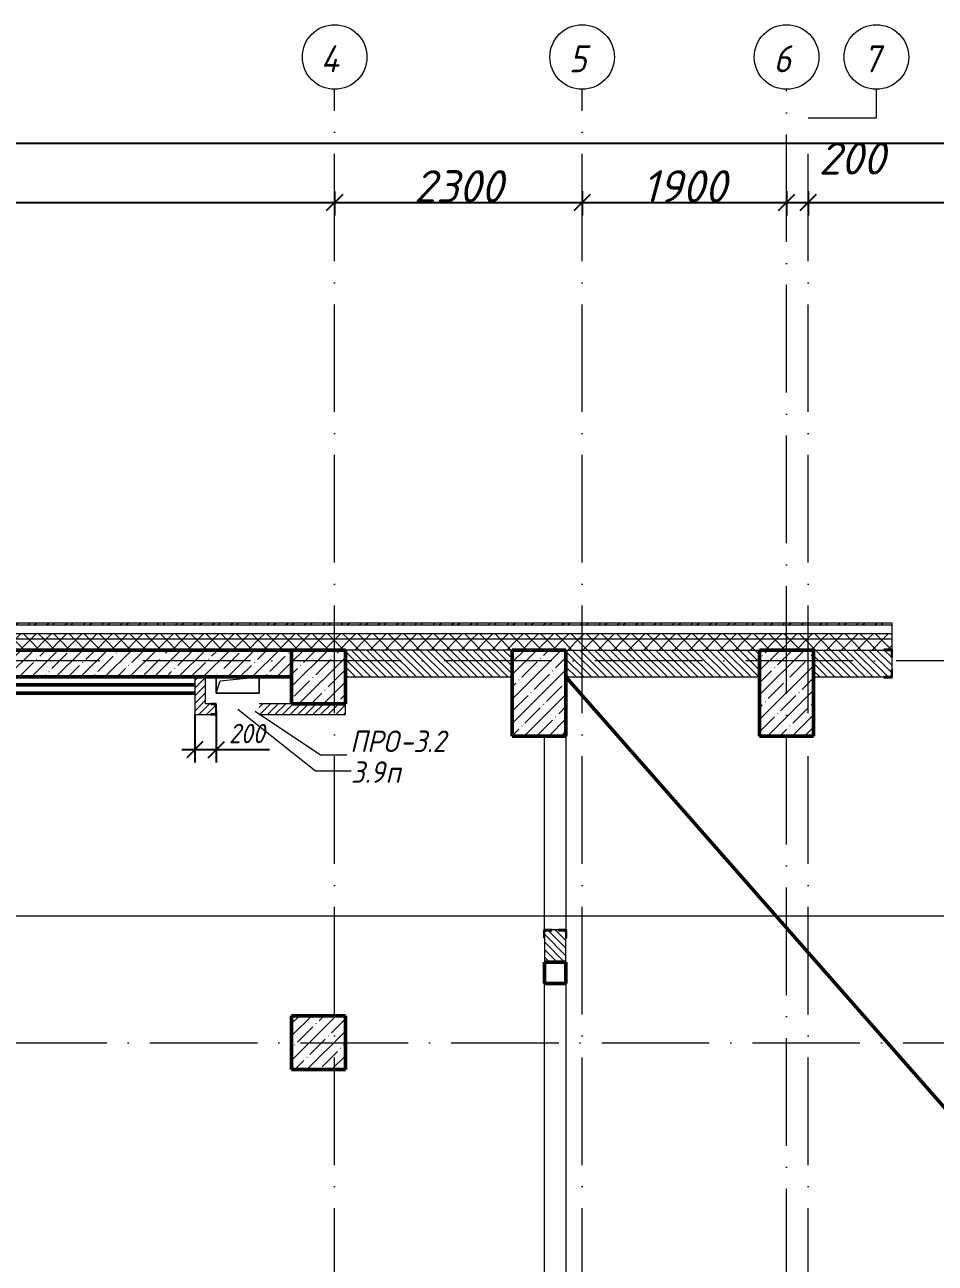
# Model space of a CAD drawing. Header units: millimetres. Extents: x -537608 to 253996, y -217170 to 186033.
# Drawn here: x -176115 to -167653, y 174521 to 186033 of the extents above; entities that cross this region are included whole.
import ezdxf

# ---------------------------------------------------------------- set-up
doc = ezdxf.new("R2010")
doc.units = ezdxf.units.MM
doc.linetypes.add('50_200_ШТРИХ_1Т_ш5_п1_п1_', pattern=[1400, 1000, -200, 0, -200])
for name, color, linetype, lineweight in [('A-____-____-DIMS', 7, 'Continuous', 9), ('A-DETL-____-OTLN-1', 7, 'Continuous', 50), ('A-FLOR-____-OTLN', 7, 'Continuous', 9), ('A-GENM-____-IDEN', 7, 'Continuous', 9), ('A-GENM-____-MCUT', 7, 'Continuous', 25), ('A-GENM-____-OTLN', 7, 'Continuous', 9), ('A-GENM-____-OTLN-1', 7, 'Continuous', 25), ('A-GLAZ-____-IDEN', 7, 'Continuous', 9), ('A-WALL-____-MCUT', 7, 'Continuous', 13), ('A-WALL-____-MCUT-1', 7, 'Continuous', 9), ('A-WALL-____-MCUT-2', 7, 'Continuous', 50), ('A-WALL-____-PATT-1', 7, 'Continuous', 9), ('A-WALL-FNSH-MCUT-1', 7, 'Continuous', 9), ('I-WALL-____-OTLN', 7, 'Continuous', 9), ('S-COLS-____-MCUT', 7, 'Continuous', 50), ('S-COLS-____-OTLN', 7, 'Continuous', 9), ('S-GRID-____-IDEN', 7, 'Continuous', 9), ('S-GRID-____-OTLN', 7, 'Continuous', 9), ('S-GRID-____-OTLN-1', 7, '50_200_ШТРИХ_1Т_ш5_п1_п1_', 9)]:
    doc.layers.add(name, color=color, linetype=linetype, lineweight=lineweight)
doc.layers.add('G-____-____-SYMB-1', color=9, linetype='Continuous', lineweight=9, true_color=0x808080)
doc.styles.add('ISOCPEUR_I', font='isocpeui.ttf', dxfattribs={"height": 300})
doc.styles.add('ISOCPEUR_I_10', font='isocpeui.ttf', dxfattribs={"width": 0.9, "height": 180})
doc.styles.add('ISOCPEUR_I_11', font='isocpeui.ttf', dxfattribs={"width": 0.9, "height": 200})
doc.styles.add('ISOCPEUR_I_9', font='isocpeui.ttf', dxfattribs={"width": 0.9, "height": 250})
doc.dimstyles.new('ISO-1_8_0_9К_СРЕДНИЙ_Кладочные_3', dxfattribs={"dimscale": 304.8, "dimtxt": 179.276612, "dimasz": 0.492126, "dimexe": 0.393701, "dimexo": 0, "dimgap": 0, "dimtad": 1, "dimdec": 3, "dimrnd": 0.001, "dimdsep": 46, "dimtxsty": 'ISOCPEUR_I_10', "dimblk1": 'OBLIQUE', "dimblk2": 'OBLIQUE', "dimsah": 1, "dimcen": 0.09, "dimdle": 0.393701, "dimazin": 0, "dimtfac": 1, "dimtdec": 4, "dimtix": 1, "dimtmove": 0, "dimatfit": 3, "dimfxl": 1, "dimtvp": 1, "dimtolj": 1, "dimtzin": 0, "dimarcsym": 2})
doc.dimstyles.new('ISO-2_5_0_9К_БОЛЬШОЙ_ОСИ', dxfattribs={"dimscale": 304.8, "dimtxt": 248.995294, "dimasz": 0.492126, "dimexe": 0.393701, "dimexo": 0, "dimgap": 0, "dimtad": 1, "dimdec": 0, "dimzin": 0, "dimdsep": 46, "dimtxsty": 'ISOCPEUR_I', "dimblk1": 'OBLIQUE', "dimblk2": 'OBLIQUE', "dimsah": 1, "dimcen": 0.09, "dimdle": 0.393701, "dimazin": 0, "dimtfac": 1, "dimtdec": 4, "dimtix": 1, "dimtmove": 0, "dimatfit": 3, "dimfxl": 1, "dimtvp": 1, "dimtolj": 1, "dimtzin": 0, "dimarcsym": 2})
doc.dimstyles.new('ISO-2_5_0_9К_БОЛЬШОЙ_ОСИ_1', dxfattribs={"dimscale": 304.8, "dimtxt": 248.995294, "dimasz": 0.492126, "dimexe": 0.393701, "dimexo": 0, "dimgap": 0, "dimtad": 1, "dimdec": 0, "dimzin": 0, "dimdsep": 46, "dimtxsty": 'ISOCPEUR_I', "dimblk1": 'OBLIQUE', "dimblk2": 'OBLIQUE', "dimsah": 1, "dimcen": 0.09, "dimdle": 0.393701, "dimazin": 0, "dimtfac": 1, "dimtdec": 4, "dimtix": 1, "dimtmove": 1, "dimatfit": 3, "dimfxl": 1, "dimtvp": 1, "dimtolj": 1, "dimtzin": 0, "dimarcsym": 2})
doc.dimstyles.new('ISO-2_5_0_9К_БОЛЬШОЙ_ОСИ_2', dxfattribs={"dimscale": 304.8, "dimtxt": 248.995294, "dimasz": 0.492126, "dimexe": 0.393701, "dimexo": 0, "dimgap": 0, "dimtad": 1, "dimdec": 0, "dimzin": 0, "dimdsep": 46, "dimtxsty": 'ISOCPEUR_I_9', "dimblk1": 'OBLIQUE', "dimblk2": 'OBLIQUE', "dimsah": 1, "dimcen": 0.09, "dimdle": 0.393701, "dimazin": 0, "dimtfac": 1, "dimtdec": 4, "dimtix": 1, "dimtmove": 2, "dimatfit": 3, "dimfxl": 1, "dimtvp": 1, "dimtolj": 1, "dimtzin": 0, "dimarcsym": 2})
pattern_1 = [(45, (-178684.97, 94540.114), (-35.35534, 35.35534), [])]
pattern_2 = [(45, (-178684.97, 94540.11), (-70.71068, 70.71068), []), (135, (-178684.97, 94540.11), (-70.71068, -70.71068), [])]
pattern_3 = [(45, (-178684.97, 94540.11), (-114.04925, 114.04925), []), (45, (-178570.92, 94540.11), (-114.04925, 114.04925), [201.612, -40.322, 3.353, -36.97])]
pattern_4 = [(135, (-178684.97, 94540.114), (-35.35534, -35.35534), [])]

# ---------------------------------------------------------------- blocks, each defined once
blk = doc.blocks.new('BSC_Колонна _Прямоугольная - 500х800-25984396-АР1_План отверстий 3 этажа в осях 1-64_Ю-ЯЯ')
at = {"layer": 'S-COLS-____-OTLN'}
h = blk.add_hatch(dxfattribs=at)
h.set_pattern_fill('FP_13', color=256, style=0, pattern_type=2)
h.set_pattern_definition([(45, (-9650, -85281.04), (-114.04925, 114.04925), []), (45, (-9535.95, -85281.04), (-114.04925, 114.04925), [201.613, -40.323, 3.353, -36.97])])
h.paths.add_polyline_path([(-250, -400), (250, -400), (250, 400), (-250, 400)], flags=0)
at = {"layer": 'S-COLS-____-MCUT'}
for p, q in [((250, 400), (-250, 400)), ((-250, 400), (-250, -400)), ((250, -400), (250, 400)), ((-250, -400), (250, -400))]:
    blk.add_line(p, q, dxfattribs=at)
blk = doc.blocks.new('BSC_Колонна _Прямоугольная - 500х500-V57-АР1_План отверстий 3 этажа в осях 1-64_Ю-ЯЯ')
at = {"layer": 'S-COLS-____-OTLN'}
h = blk.add_hatch(dxfattribs=at)
h.set_pattern_fill('FP_65', color=256, style=0, pattern_type=2)
h.set_pattern_definition([(45, (-5300, -82031.04), (-114.04925, 114.04925), []), (45, (-5185.95, -82031.04), (-114.04925, 114.04925), [201.613, -40.323, 3.353, -36.97])])
h.paths.add_polyline_path([(-250, -250), (250, -250), (250, 250), (-250, 250)], flags=0)
at = {"layer": 'S-COLS-____-MCUT'}
for p, q in [((250, 250), (-250, 250)), ((-250, 250), (-250, -250)), ((250, -250), (250, 250)), ((-250, -250), (250, -250))]:
    blk.add_line(p, q, dxfattribs=at)
blk = doc.blocks.new('BSC_Колонна _Прямоугольная - 500х800-V91-АР1_План отверстий 3 этажа в осях 1-64_Ю-ЯЯ')
at = {"layer": 'S-COLS-____-OTLN'}
h = blk.add_hatch(dxfattribs=at)
h.set_pattern_fill('FP_96', color=256, style=0, pattern_type=2)
h.set_pattern_definition([(45, (-7350, -85281.04), (-114.04925, 114.04925), []), (45, (-7235.95, -85281.04), (-114.04925, 114.04925), [201.613, -40.323, 3.353, -36.97])])
h.paths.add_polyline_path([(-250, -400), (250, -400), (250, 400), (-250, 400)], flags=0)
at = {"layer": 'S-COLS-____-MCUT'}
for p, q in [((250, 400), (-250, 400)), ((-250, 400), (-250, -400)), ((250, -400), (250, 400)), ((-250, -400), (250, -400))]:
    blk.add_line(p, q, dxfattribs=at)
blk = doc.blocks.new('Фахверк_СКБ_Уголок - 250_3380-27498580-АР1_План отверстий 3 этажа в осях 1-64_Ю-ЯЯ')
at = {"layer": 'A-GENM-____-MCUT'}
for p, q in [((200, 181), (125, 181)), ((125, 181), (125, 106)), ((131, 106), (131, 175)), ((131, 175), (200, 175)), ((200, 175), (200, 181)), ((125, 106), (131, 106)), ((131, -6), (125, -6)), ((125, -6), (125, -81)), ((125, -81), (200, -81)), ((131, -75), (131, -6)), ((200, -75), (131, -75)), ((200, -81), (200, -75))]:
    blk.add_line(p, q, dxfattribs=at)
blk = doc.blocks.new('154_Фахверк_СКБ_Швеллер - Тип_100_3960-28331862-АР1_План отверстий 3 этажа в осях 1-64_Ю-ЯЯ')
at = {"layer": 'A-GENM-____-MCUT'}
for p, q in [((175, 50), (125, 50)), ((125, 50), (125, -50)), ((128, 47), (175, 47)), ((128, -47), (128, 47)), ((175, 47), (175, 50)), ((125, -50), (175, -50)), ((175, -47), (128, -47)), ((175, -50), (175, -47))]:
    blk.add_line(p, q, dxfattribs=at)
blk = doc.blocks.new('AR_Отверстие прямоугольное _в плите_ - AR_Отверстие прямоугольное _в плите_-30459225-АР1_План отверстий 3 этажа в осях 1-64_Ю-ЯЯ')
at = {"layer": 'A-GENM-____-OTLN'}
for p, q in [((-200, 75), (-200, -75)), ((-200, -75), (-163, 37)), ((-163, 37), (200, 75)), ((200, -75), (200, 75)), ((-200, -75), (200, -75))]:
    blk.add_line(p, q, dxfattribs=at)
blk = doc.blocks.new('BSC_Колонна _Прямоугольная1 - 200х200 _металл_-35216022-АР1_План отверстий 3 этажа в осях 1-64_Ю-ЯЯ')
at = {"layer": 'S-COLS-____-MCUT'}
for p, q in [((100, 100), (-100, 100)), ((-100, 100), (-100, -100)), ((100, -100), (100, 100)), ((-100, -100), (100, -100))]:
    blk.add_line(p, q, dxfattribs=at)
blk = doc.blocks.new('Фахверк_СКБ_Уголок - 200_3960-28268576-АР1_План отверстий 3 этажа в осях 1-64_Ю-ЯЯ')
at = {"layer": 'A-GENM-____-MCUT'}
for p, q in [((200, 156), (125, 156)), ((125, 156), (125, 81)), ((131, 81), (131, 150)), ((131, 150), (200, 150)), ((200, 150), (200, 156)), ((125, 81), (131, 81)), ((131, 19), (125, 19)), ((125, 19), (125, -56)), ((131, -50), (131, 19)), ((125, -56), (200, -56)), ((200, -50), (131, -50)), ((200, -56), (200, -50))]:
    blk.add_line(p, q, dxfattribs=at)
blk = doc.blocks.new('Ось сетки - Круг_Ø6_00__ISO-2_5_0_9K_-25732049-АР1_План отверстий 3 этажа в осях 1-64_Ю-ЯЯ')
at = {"layer": 'S-GRID-____-IDEN'}
blk.add_circle((0, 0), 3, dxfattribs=at)
blk = doc.blocks.new('_Oblique')
at = {"color": 0, "linetype": 'ByBlock', "lineweight": -2}
blk.add_line((-0.5, -0.5), (0.5, 0.5), dxfattribs=at)
blk = doc.blocks.new('*D949')
at = {"layer": 'A-____-____-DIMS', "color": 0, "lineweight": -2, "transparency": 16777216}
for p, q in [((-181035, 184487), (-181035, 184261)), ((-173235, 184487), (-173235, 184261)), ((-181155, 184381), (-173115, 184381))]:
    blk.add_line(p, q, dxfattribs=at)
at = {"layer": 'Defpoints', "color": 0, "transparency": 16777216}
for p in [(-181035, 184487), (-173235, 184487), (-173235, 184381)]:
    blk.add_point(p, dxfattribs=at)
at = {"layer": 'A-____-____-DIMS', "color": 0, "lineweight": -2, "transparency": 16777216, "xscale": 150, "yscale": 150, "zscale": 150, "rotation": 180}
blk.add_blockref('_Oblique', (-181035, 184381), dxfattribs=at)
at = {"layer": 'A-____-____-DIMS', "color": 0, "lineweight": -2, "transparency": 16777216, "xscale": 150, "yscale": 150, "zscale": 150}
blk.add_blockref('_Oblique', (-173235, 184381), dxfattribs=at)
at = {"layer": 'A-____-____-DIMS', "color": 0, "transparency": 16777216, "insert": (-177135, 184532), "char_height": 300, "width": 758.48, "attachment_point": 5, "style": 'ISOCPEUR_I'}
blk.add_mtext('\\A1;7800', dxfattribs=at)
blk = doc.blocks.new('*D950')
at = {"layer": 'A-____-____-DIMS', "color": 0, "lineweight": -2, "transparency": 16777216}
for p, q in [((-173235, 184487), (-173235, 184261)), ((-170935, 184487), (-170935, 184261)), ((-173355, 184381), (-170815, 184381))]:
    blk.add_line(p, q, dxfattribs=at)
at = {"layer": 'Defpoints', "color": 0, "transparency": 16777216}
for p in [(-173235, 184487), (-170935, 184487), (-170935, 184381)]:
    blk.add_point(p, dxfattribs=at)
at = {"layer": 'A-____-____-DIMS', "color": 0, "lineweight": -2, "transparency": 16777216, "xscale": 150, "yscale": 150, "zscale": 150, "rotation": 180}
blk.add_blockref('_Oblique', (-173235, 184381), dxfattribs=at)
at = {"layer": 'A-____-____-DIMS', "color": 0, "lineweight": -2, "transparency": 16777216, "xscale": 150, "yscale": 150, "zscale": 150}
blk.add_blockref('_Oblique', (-170935, 184381), dxfattribs=at)
at = {"layer": 'A-____-____-DIMS', "color": 0, "transparency": 16777216, "insert": (-172085, 184531), "char_height": 300, "width": 758.48, "attachment_point": 5, "style": 'ISOCPEUR_I'}
blk.add_mtext('\\A1;2300', dxfattribs=at)
blk = doc.blocks.new('*D951')
at = {"layer": 'A-____-____-DIMS', "color": 0, "lineweight": -2, "transparency": 16777216}
for p, q in [((-170935, 184487), (-170935, 184261)), ((-169035, 184487), (-169035, 184261)), ((-171055, 184381), (-168915, 184381))]:
    blk.add_line(p, q, dxfattribs=at)
at = {"layer": 'Defpoints', "color": 0, "transparency": 16777216}
for p in [(-170935, 184487), (-169035, 184487), (-169035, 184381)]:
    blk.add_point(p, dxfattribs=at)
at = {"layer": 'A-____-____-DIMS', "color": 0, "lineweight": -2, "transparency": 16777216, "xscale": 150, "yscale": 150, "zscale": 150, "rotation": 180}
blk.add_blockref('_Oblique', (-170935, 184381), dxfattribs=at)
at = {"layer": 'A-____-____-DIMS', "color": 0, "lineweight": -2, "transparency": 16777216, "xscale": 150, "yscale": 150, "zscale": 150}
blk.add_blockref('_Oblique', (-169035, 184381), dxfattribs=at)
at = {"layer": 'A-____-____-DIMS', "color": 0, "transparency": 16777216, "insert": (-169985, 184531), "char_height": 300, "width": 701.02, "attachment_point": 5, "style": 'ISOCPEUR_I'}
blk.add_mtext('\\A1;1900', dxfattribs=at)
blk = doc.blocks.new('*D952')
at = {"layer": 'A-____-____-DIMS', "color": 0, "lineweight": -2, "transparency": 16777216}
for p, q in [((-169035, 184487), (-169035, 184261)), ((-168835, 184487), (-168835, 184261)), ((-169155, 184381), (-168715, 184381))]:
    blk.add_line(p, q, dxfattribs=at)
at = {"layer": 'Defpoints', "color": 0, "transparency": 16777216}
for p in [(-169035, 184487), (-168835, 184487), (-168835, 184381)]:
    blk.add_point(p, dxfattribs=at)
at = {"layer": 'A-____-____-DIMS', "color": 0, "lineweight": -2, "transparency": 16777216, "xscale": 150, "yscale": 150, "zscale": 150, "rotation": 180}
blk.add_blockref('_Oblique', (-169035, 184381), dxfattribs=at)
at = {"layer": 'A-____-____-DIMS', "color": 0, "lineweight": -2, "transparency": 16777216, "xscale": 150, "yscale": 150, "zscale": 150}
blk.add_blockref('_Oblique', (-168835, 184381), dxfattribs=at)
at = {"layer": 'A-____-____-DIMS', "color": 0, "transparency": 16777216, "insert": (-168737, 184941), "char_height": 300, "width": 568.86, "attachment_point": 1, "line_spacing_factor": 1.149209, "style": 'ISOCPEUR_I'}
blk.add_mtext('\\A1;200', dxfattribs=at)
blk = doc.blocks.new('*D953')
at = {"layer": 'A-____-____-DIMS', "color": 0, "lineweight": -2, "transparency": 16777216}
for p, q in [((-168835, 184487), (-168835, 184261)), ((-165435, 184487), (-165435, 184261)), ((-168955, 184381), (-165315, 184381))]:
    blk.add_line(p, q, dxfattribs=at)
at = {"layer": 'Defpoints', "color": 0, "transparency": 16777216}
for p in [(-168835, 184487), (-165435, 184487), (-165435, 184381)]:
    blk.add_point(p, dxfattribs=at)
at = {"layer": 'A-____-____-DIMS', "color": 0, "lineweight": -2, "transparency": 16777216, "xscale": 150, "yscale": 150, "zscale": 150, "rotation": 180}
blk.add_blockref('_Oblique', (-168835, 184381), dxfattribs=at)
at = {"layer": 'A-____-____-DIMS', "color": 0, "lineweight": -2, "transparency": 16777216, "xscale": 150, "yscale": 150, "zscale": 150}
blk.add_blockref('_Oblique', (-165435, 184381), dxfattribs=at)
at = {"layer": 'A-____-____-DIMS', "color": 0, "transparency": 16777216, "insert": (-167135, 184531), "char_height": 300, "width": 781.46, "attachment_point": 5, "style": 'ISOCPEUR_I'}
blk.add_mtext('\\A1;3400', dxfattribs=at)
blk = doc.blocks.new('*D988')
at = {"layer": 'A-____-____-DIMS', "color": 0, "lineweight": -2, "transparency": 16777216}
for p, q in [((-181035, 185039), (-181035, 184813)), ((-77535, 185039), (-77535, 184813)), ((-181155, 184933), (-129802, 184933)), ((-77415, 184933), (-128923, 184933))]:
    blk.add_line(p, q, dxfattribs=at)
at = {"layer": 'Defpoints', "color": 0, "transparency": 16777216}
for p in [(-181035, 185039), (-77535, 185039), (-77535, 184933)]:
    blk.add_point(p, dxfattribs=at)
at = {"layer": 'A-____-____-DIMS', "color": 0, "lineweight": -2, "transparency": 16777216, "xscale": 150, "yscale": 150, "zscale": 150, "rotation": 180}
blk.add_blockref('_Oblique', (-181035, 184933), dxfattribs=at)
at = {"layer": 'A-____-____-DIMS', "color": 0, "lineweight": -2, "transparency": 16777216, "xscale": 150, "yscale": 150, "zscale": 150}
blk.add_blockref('_Oblique', (-77535, 184933), dxfattribs=at)
at = {"layer": 'A-____-____-DIMS', "color": 0, "transparency": 16777216, "insert": (-129902, 185259), "char_height": 250, "width": 1080.26, "attachment_point": 1, "line_spacing_factor": 1.149209, "style": 'ISOCPEUR_I_9'}
blk.add_mtext('\\A1;103500', dxfattribs=at)
blk = doc.blocks.new('*D1053')
at = {"layer": 'A-____-____-DIMS', "color": 0, "lineweight": -2, "transparency": 16777216}
for p, q in [((-174535, 179621), (-174535, 179175)), ((-174335, 179658), (-174335, 179175)), ((-174655, 179295), (-174335, 179295)), ((-174335, 179295), (-173841, 179295))]:
    blk.add_line(p, q, dxfattribs=at)
at = {"layer": 'Defpoints', "color": 0, "transparency": 16777216}
for p in [(-174535, 179621), (-174335, 179658), (-174335, 179295)]:
    blk.add_point(p, dxfattribs=at)
at = {"layer": 'A-____-____-DIMS', "color": 0, "lineweight": -2, "transparency": 16777216, "xscale": 150, "yscale": 150, "zscale": 150, "rotation": 180}
blk.add_blockref('_Oblique', (-174535, 179295), dxfattribs=at)
at = {"layer": 'A-____-____-DIMS', "color": 0, "lineweight": -2, "transparency": 16777216, "xscale": 150, "yscale": 150, "zscale": 150}
blk.add_blockref('_Oblique', (-174335, 179295), dxfattribs=at)
at = {"layer": 'A-____-____-DIMS', "color": 0, "transparency": 16777216, "insert": (-174218, 179535), "char_height": 180, "width": 409.58, "attachment_point": 1, "line_spacing_factor": 1.149209, "style": 'ISOCPEUR_I_10'}
blk.add_mtext('\\A1;200', dxfattribs=at)

msp = doc.modelspace()

# ---------------------------------------------------------------- hatches: boundary and pattern name
at = {"layer": 'A-WALL-____-PATT-1'}
h = msp.add_hatch(dxfattribs=at)
h.set_pattern_fill('FP_6', color=256, style=0, pattern_type=2)
h.set_pattern_definition([(45, (-178684.97, 94540.11), (-85.53659, 85.53659), []), (45, (-178627.95, 94540.11), (-85.53659, 85.53659), [])])
h.paths.add_polyline_path([(-154815.9702, 180451.1558), (-154815.9702, 180471.1558), (-154834.9702, 180471.1558), (-154834.9702, 180451.1558)], flags=0)
h.paths.add_polyline_path([(-154984.9702, 180451.1558), (-154984.9702, 180471.1558), (-158554.9702, 180471.1558), (-158554.9702, 180451.1558), (-157489.4247, 180451.1558)], flags=0)
h.paths.add_polyline_path([(-168054.9702, 180451.1558), (-168054.9702, 180471.1558), (-181364.9702, 180471.1558), (-181364.9702, 180451.1558), (-171629.139, 180451.1558)], flags=0)
h = msp.add_hatch(dxfattribs=at)
h.set_pattern_fill('FP_4', color=256, style=0, pattern_type=2)
h.set_pattern_definition(pattern_2)
h.paths.add_polyline_path([(-157489.4247, 180321.1558), (-154834.9702, 180321.1558), (-154834.9702, 180371.1558), (-158554.9702, 180371.1558), (-158554.9702, 180321.1558)], flags=0)
h.paths.add_polyline_path([(-168054.9702, 180321.1558), (-168054.9702, 180371.1558), (-181234.9702, 180371.1558), (-181234.9702, 180321.1558), (-171629.139, 180321.1558)], flags=0)
h = msp.add_hatch(dxfattribs=at)
h.set_pattern_fill('FP_4', color=256, style=0, pattern_type=2)
h.set_pattern_definition(pattern_2)
h.paths.add_polyline_path([(-154834.9702, 180221.1558), (-154834.9702, 180321.1558), (-158554.9702, 180321.1558), (-158554.9702, 180227.1558), (-158479.9702, 180227.1558), (-158479.9702, 180221.1558), (-157489.4247, 180221.1558)], flags=0)
h.paths.add_polyline_path([(-168129.9702, 180221.1558), (-168129.9702, 180227.1558), (-168054.9702, 180227.1558), (-168054.9702, 180321.1558), (-181134.9702, 180321.1558), (-181134.9702, 180221.1558), (-168784.9702, 180221.1558)], flags=0)
h = msp.add_hatch(dxfattribs=at)
h.set_pattern_fill('FP_12', color=256, style=0, pattern_type=2)
h.set_pattern_definition(pattern_3)
h.paths.add_polyline_path([(-173634.9702, 179971.1558), (-173634.9702, 180221.1558), (-180634.9702, 180221.1558), (-180634.9702, 179971.1558), (-178698.9961, 179971.1558)], flags=0)
h = msp.add_hatch(dxfattribs=at)
h.set_pattern_fill('FP_9', color=256, style=0, pattern_type=2)
h.set_pattern_definition(pattern_4)
h.paths.add_polyline_path([(-173134.9702, 179971.1558), (-171584.9702, 179971.1558), (-171584.9702, 180221.1558), (-173134.9702, 180221.1558)], flags=0)
h = msp.add_hatch(dxfattribs=at)
h.set_pattern_fill('FP_9', color=256, style=0, pattern_type=2)
h.set_pattern_definition(pattern_4)
h.paths.add_polyline_path([(-169284.9702, 179971.1558), (-169284.9702, 180221.1558), (-171084.9702, 180221.1558), (-171084.9702, 179971.1558)], flags=0)
h = msp.add_hatch(dxfattribs=at)
h.set_pattern_fill('FP_9', color=256, style=0, pattern_type=2)
h.set_pattern_definition(pattern_4)
h.paths.add_polyline_path([(-168060.9702, 179971.1558), (-168060.9702, 180040.1558), (-168054.9702, 180040.1558), (-168054.9702, 180152.1558), (-168060.9702, 180152.1558), (-168060.9702, 180221.1558), (-168784.9702, 180221.1558), (-168784.9702, 179971.1558), (-168129.9702, 179971.1558)], flags=0)
h = msp.add_hatch(dxfattribs=at)
h.set_pattern_fill('FP_8', color=256, style=0, pattern_type=2)
h.set_pattern_definition(pattern_1)
h.paths.add_polyline_path([(-174434.9702, 179621.1558), (-174434.9702, 179971.1558), (-174534.9702, 179971.1558), (-174534.9702, 179621.1558)], flags=0)
h = msp.add_hatch(dxfattribs=at)
h.set_pattern_fill('FP_8', color=256, style=0, pattern_type=2)
h.set_pattern_definition(pattern_1)
h.paths.add_polyline_path([(-174384.9702, 179621.1558), (-174384.9702, 179624.1558), (-174337.9702, 179624.1558), (-174337.9702, 179718.1558), (-174384.9702, 179718.1558), (-174384.9702, 179721.1558), (-174434.9702, 179721.1558), (-174434.9702, 179621.1558)], flags=0)
h.paths.add_polyline_path([(-173134.9702, 179621.1558), (-173134.9702, 179721.1558), (-173934.9702, 179721.1558), (-173934.9702, 179621.1558)], flags=0)
h = msp.add_hatch(dxfattribs=at)
h.set_pattern_fill('FP_9', color=256, style=0, pattern_type=2)
h.set_pattern_definition(pattern_4)
h.paths.add_polyline_path([(-171084.9702, 177321.1558), (-171084.9702, 177615.1558), (-171153.9702, 177615.1558), (-171153.9702, 177621.1558), (-171215.9702, 177621.1558), (-171215.9702, 177615.1558), (-171284.9702, 177615.1558), (-171284.9702, 177321.1558)], flags=0)
at = {"layer": 'S-COLS-____-OTLN'}
h = msp.add_hatch(dxfattribs=at)
h.set_pattern_fill('FP_12', color=256, style=0, pattern_type=2)
h.set_pattern_definition(pattern_3)
h.paths.add_polyline_path([(-173134.9702, 179721.1558), (-173134.9702, 180221.1558), (-173634.9702, 180221.1558), (-173634.9702, 179721.1558)], flags=0)

# ---------------------------------------------------------------- linework, layer by layer
at = {"layer": 'A-DETL-____-OTLN-1'}
for p, q in [((-171084.9702, 179971.1558), (-161512.7322, 169071.1558)), ((-174534.9702, 179896.1558), (-180634.9702, 179896.1558)), ((-174534.9702, 179821.1558), (-180634.9702, 179821.1558))]:
    msp.add_line(p, q, dxfattribs=at)
at = {"layer": 'A-FLOR-____-OTLN'}
for p, q in [((-174334.9702, 179821.1558), (-174334.9702, 179971.1558)), ((-173934.9702, 179971.1558), (-173934.9702, 179821.1558)), ((-173934.9702, 179821.1558), (-174334.9702, 179821.1558))]:
    msp.add_line(p, q, dxfattribs=at)
at = {"layer": 'A-GENM-____-IDEN'}
for p, q in [((-173975.0772, 179654.2598), (-173367.6297, 179245.5757)), ((-173367.6297, 179245.5757), (-173121.1175, 179245.5757))]:
    msp.add_line(p, q, dxfattribs=at)
at = {"layer": 'A-GLAZ-____-IDEN'}
for p, q in [((-174134.9702, 179671.1558), (-173412.6297, 179098.89)), ((-173412.6297, 179098.89), (-173082.9347, 179098.89))]:
    msp.add_line(p, q, dxfattribs=at)
at = {"layer": 'A-WALL-____-MCUT'}
for p, q in [((-168054.9702, 180451.1558), (-181364.9702, 180451.1558)), ((-168054.9702, 180227.1558), (-168054.9702, 180451.1558)), ((-171584.9702, 180221.1558), (-173634.9702, 180221.1558)), ((-173134.9702, 180221.1558), (-173134.9702, 179971.1558)), ((-171084.9702, 180221.1558), (-169284.9702, 180221.1558)), ((-168784.9702, 180221.1558), (-168129.9702, 180221.1558)), ((-168054.9702, 180040.1558), (-168054.9702, 180152.1558)), ((-173134.9702, 179971.1558), (-171584.9702, 179971.1558)), ((-171084.9702, 179971.1558), (-169284.9702, 179971.1558)), ((-168784.9702, 179971.1558), (-168129.9702, 179971.1558)), ((-171284.9702, 177546.1558), (-171284.9702, 177321.1558)), ((-171153.9702, 177621.1558), (-171215.9702, 177621.1558)), ((-171084.9702, 177321.1558), (-171084.9702, 177546.1558))]:
    msp.add_line(p, q, dxfattribs=at)
at = {"layer": 'A-WALL-____-MCUT-1'}
for p, q in [((-168054.9702, 180371.1558), (-181284.9702, 180371.1558)), ((-168054.9702, 180321.1558), (-181234.9702, 180321.1558))]:
    msp.add_line(p, q, dxfattribs=at)
at = {"layer": 'A-WALL-____-MCUT-2'}
for p, q in [((-173634.9702, 180221.1558), (-180634.9702, 180221.1558)), ((-173634.9702, 179971.1558), (-173634.9702, 180221.1558)), ((-180634.9702, 179971.1558), (-173634.9702, 179971.1558))]:
    msp.add_line(p, q, dxfattribs=at)
at = {"layer": 'A-WALL-FNSH-MCUT-1'}
for p, q in [((-168054.9702, 180471.1558), (-181384.9702, 180471.1558)), ((-168054.9702, 180451.1558), (-168054.9702, 180471.1558)), ((-174534.9702, 179971.1558), (-174534.9702, 179621.1558)), ((-174434.9702, 179721.1558), (-174434.9702, 179971.1558)), ((-174384.9702, 179721.1558), (-174434.9702, 179721.1558)), ((-173134.9702, 179721.1558), (-173934.9702, 179721.1558)), ((-173134.9702, 179621.1558), (-173134.9702, 179721.1558)), ((-174534.9702, 179621.1558), (-174384.9702, 179621.1558)), ((-173934.9702, 179621.1558), (-173134.9702, 179621.1558))]:
    msp.add_line(p, q, dxfattribs=at)
at = {"layer": 'G-____-____-SYMB-1'}
msp.add_line((-183412.0724, 177749.1664), (-74216.9844, 177749.1664), dxfattribs=at)
at = {"layer": 'I-WALL-____-OTLN'}
for p, q in [((-171284.9702, 177621.1558), (-171284.9702, 179421.1558)), ((-171084.9702, 179421.1558), (-171084.9702, 177621.1558)), ((-171284.9702, 171671.1558), (-171284.9702, 177121.1558)), ((-171084.9702, 177121.1558), (-171084.9702, 171671.1558))]:
    msp.add_line(p, q, dxfattribs=at)
at = {"layer": 'S-COLS-____-MCUT'}
for p, q in [((-173134.9702, 180221.1558), (-173634.9702, 180221.1558)), ((-173634.9702, 180221.1558), (-173634.9702, 179721.1558)), ((-173134.9702, 179721.1558), (-173134.9702, 180221.1558)), ((-173634.9702, 179721.1558), (-173134.9702, 179721.1558))]:
    msp.add_line(p, q, dxfattribs=at)
at = {"layer": 'S-GRID-____-OTLN'}
for p, q in [((-168199.9702, 185168.7152), (-168199.9702, 185432.9652)), ((-168834.9702, 185168.7152), (-168199.9702, 185168.7152))]:
    msp.add_line(p, q, dxfattribs=at)
at = {"layer": 'S-GRID-____-OTLN-1'}
for p, q in [((-173234.9702, 147431.7016), (-173234.9702, 185432.9652)), ((-170934.9702, 147431.7016), (-170934.9702, 185432.9652)), ((-169034.9702, 147611.8109), (-169034.9702, 185432.9652)), ((-168834.9702, 147431.7016), (-168834.9702, 185168.7152)), ((-74610.5636, 180121.1558), (-183353.7404, 180121.1558)), ((-183353.7404, 176571.1558), (-74610.5636, 176571.1558))]:
    msp.add_line(p, q, dxfattribs=at)

# ---------------------------------------------------------------- block references
at = {"layer": 'A-GENM-____-OTLN'}
msp.add_blockref('AR_Отверстие прямоугольное _в плите_ - AR_Отверстие прямоугольное _в плите_-30459225-АР1_План отверстий 3 этажа в осях 1-64_Ю-ЯЯ', (-174134.9702, 179896.1558), dxfattribs=at)
at = {"layer": 'A-GENM-____-OTLN-1'}
for name, p, rotation in [('Фахверк_СКБ_Уголок - 250_3380-27498580-АР1_План отверстий 3 этажа в осях 1-64_Ю-ЯЯ', (-167929.9702, 180146.1558), 180), ('154_Фахверк_СКБ_Швеллер - Тип_100_3960-28331862-АР1_План отверстий 3 этажа в осях 1-64_Ю-ЯЯ', (-174209.9702, 179671.1558), 180), ('Фахверк_СКБ_Уголок - 200_3960-28268576-АР1_План отверстий 3 этажа в осях 1-64_Ю-ЯЯ', (-171234.9702, 177746.1558), 269.9999999999999)]:
    msp.add_blockref(name, p, dxfattribs=dict(at, rotation=rotation))
at = {"layer": 'S-COLS-____-OTLN'}
for name, p in [('BSC_Колонна _Прямоугольная - 500х800-V91-АР1_План отверстий 3 этажа в осях 1-64_Ю-ЯЯ', (-171334.9702, 179821.1558)), ('BSC_Колонна _Прямоугольная - 500х800-25984396-АР1_План отверстий 3 этажа в осях 1-64_Ю-ЯЯ', (-169034.9702, 179821.1558)), ('BSC_Колонна _Прямоугольная - 500х500-V57-АР1_План отверстий 3 этажа в осях 1-64_Ю-ЯЯ', (-173384.9702, 176571.1558))]:
    msp.add_blockref(name, p, dxfattribs=at)
at = {"layer": 'S-COLS-____-OTLN', "rotation": 270.0000000000001}
msp.add_blockref('BSC_Колонна _Прямоугольная1 - 200х200 _металл_-35216022-АР1_План отверстий 3 этажа в осях 1-64_Ю-ЯЯ', (-171184.9702, 177221.1558), dxfattribs=at)
at = {"layer": 'S-GRID-____-IDEN', "xscale": 99.99999999999993, "yscale": 99.99999999999993, "zscale": 99.99999999999993}
for p in [(-173234.9702, 185732.9652), (-170934.9702, 185732.9652), (-169034.9702, 185732.9652), (-168199.9702, 185732.9652)]:
    msp.add_blockref('Ось сетки - Круг_Ø6_00__ISO-2_5_0_9K_-25732049-АР1_План отверстий 3 этажа в осях 1-64_Ю-ЯЯ', p, dxfattribs=at)

# ---------------------------------------------------------------- texts
at = {"layer": 'A-GENM-____-IDEN', "char_height": 200, "attachment_point": 1, "style": 'ISOCPEUR_I_11'}
for s, insert, width in [('ПРО', (-173091.5242, 179472.6919), 562.784625), ('-3.2', (-172627.1804, 179472.6919), 548.35425)]:
    msp.add_mtext(s, dxfattribs=dict(at, insert=insert, width=width))
at = {"layer": 'A-GLAZ-____-IDEN', "char_height": 200, "attachment_point": 1, "style": 'ISOCPEUR_I_11'}
for s, insert, width in [('3.9', (-173082.9347, 179186.5046), 389.620125), ('\\fISOCPEUR|b0|i1|c204|p34|;\\W.9;п', (-172761.4659, 179186.5046), 158.734125)]:
    msp.add_mtext(s, dxfattribs=dict(at, insert=insert, width=width))
at = {"layer": 'S-GRID-____-IDEN', "char_height": 250, "attachment_point": 1, "style": 'ISOCPEUR_I_9'}
for s, insert, width in [('\\fISOCPEUR|b0|i1|c204|p34|;\\W.9;4', (-173365.6485, 185841.7399), 223.670812), ('\\fISOCPEUR|b0|i1|c204|p34|;\\W.9;5', (-171056.6485, 185841.7399), 202.02525), ('\\fISOCPEUR|b0|i1|c204|p34|;\\W.9;6', (-169156.6485, 185841.7399), 202.02525), ('\\fISOCPEUR|b0|i1|c204|p34|;\\W.9;7', (-168321.6485, 185841.7399), 202.02525)]:
    msp.add_mtext(s, dxfattribs=dict(at, insert=insert, width=width))

# ---------------------------------------------------------------- dimensions: what is measured, and where the dimension line sits
at = {"layer": 'A-____-____-DIMS'}
for base, p1, p2, dimstyle, override, picture, middle in [((-77534.9702, 184932.7824), (-181034.9702, 185038.8484), (-77534.9702, 185038.8484), 'ISO-2_5_0_9К_БОЛЬШОЙ_ОСИ_2', {"dimpost": '<>', "dimfxl": 103500}, '*D988', (-129362.1199, 185092.7297)), ((-168834.9702, 184380.5631), (-169034.9702, 184486.6291), (-168834.9702, 184486.6291), 'ISO-2_5_0_9К_БОЛЬШОЙ_ОСИ_1', {"dimpost": '<>', "dimfxl": 200}, '*D952', (-168452.526, 184540.5104)), ((-174334.9702, 179295.441), (-174534.9702, 179621.1558), (-174334.9702, 179657.7748), 'ISO-1_8_0_9К_СРЕДНИЙ_Кладочные_3', {"dimpost": '<>', "dimfxl": 203.324743}, '*D1053', (-174012.9066, 179295.441))]:
    dim = msp.add_linear_dim(base=base, p1=p1, p2=p2, dimstyle=dimstyle, override=override, dxfattribs=at)
    dim.commit()
    dim.dimension.update_dxf_attribs({"geometry": picture, "text_midpoint": middle, "dimtype": 160})
for base, p1, p2, override, picture, middle in [((-173234.9702, 184380.5631), (-181034.9702, 184486.6291), (-173234.9702, 184486.6291), {"dimpost": '<>', "dimfxl": 7800}, '*D949', (-177134.9702, 184532.4949)), ((-170934.9702, 184380.5631), (-173234.9702, 184486.6291), (-170934.9702, 184486.6291), {"dimpost": '<>', "dimfxl": 2300}, '*D950', (-172084.9702, 184530.5631)), ((-169034.9702, 184380.5631), (-170934.9702, 184486.6291), (-169034.9702, 184486.6291), {"dimpost": '<>', "dimfxl": 1900}, '*D951', (-169984.9702, 184530.5631)), ((-165434.9702, 184380.5631), (-168834.9702, 184486.6291), (-165434.9702, 184486.6291), {"dimpost": '<>', "dimfxl": 3400}, '*D953', (-167134.9702, 184530.5631))]:
    dim = msp.add_linear_dim(base=base, p1=p1, p2=p2, dimstyle='ISO-2_5_0_9К_БОЛЬШОЙ_ОСИ', override=override, dxfattribs=at)
    dim.commit()
    dim.dimension.update_dxf_attribs({"geometry": picture, "text_midpoint": middle})

doc.saveas('drawing.dxf')
